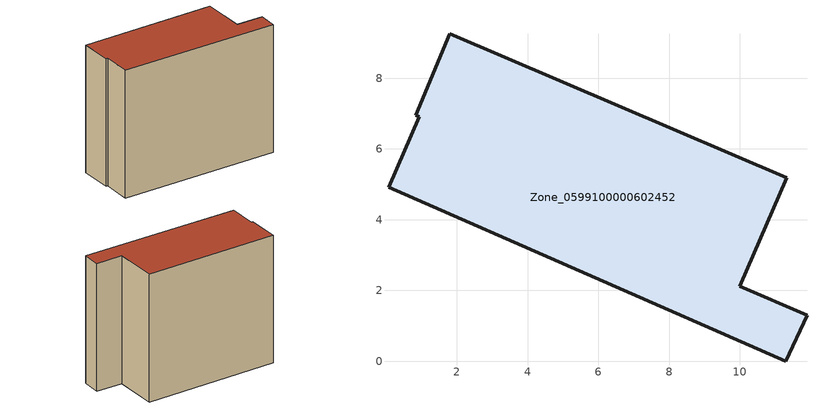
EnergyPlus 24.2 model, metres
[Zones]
Zone_0599100000602452
 floor ground (C_G): 10,2.12 11.9,1.3 11.3,0 0.07,4.92 0.94,6.91 0.84,6.95 1.8,9.25 11.32,5.19 z0
 wall outside (C_F): 0.07,4.92 11.3,0 11.9,1.3 10,2.12 11.32,5.19 1.8,9.25 0.84,6.95 0.94,6.91 0.07,4.92 z0:9.89
 roof outside (C_R): 11.32,5.19 1.8,9.25 0.84,6.95 0.94,6.91 0.07,4.92 11.3,0 11.9,1.3 10,2.12 z9.89
[BUILDING]
Pand.0599100000602452: North Axis=0; Terrain=City; Loads Convergence Tolerance Value=0.04; Temperature Convergence Tolerance Value=0.4; Solar Distribution=FullExterior; Maximum Number of Warmup Days=25; Minimum Number of Warmup Days=1
[Site:Location]
Rotterdam.The.Hague.AP_ZH_NLD Design_Conditions: Latitude=51.96; Longitude=4.45; Time Zone=1; Elevation=-4.5
[SITE:GROUNDTEMPERATURE:BUILDINGSURFACE]
18, 18, 18, 18, 18, 18, 18, 18, 18, 18, 18, 18
[MATERIAL] Thermal Absorptance=0.9; Solar Absorptance=0.7; Visible Absorptance=0.7
Name | Roughness | Thickness | Conductivity | Density | Specific Heat
G.TI.1946 | MediumSmooth | 0.15 | 1 | 540 | 1210
F.TI.1946 | Rough | 0.3 | 0.857143 | 1920 | 840
R.TI.1946 | MediumRough | 0.2 | 0.1 | 1500 | 1000
[CONSTRUCTION]
C_G: G.TI.1946
C_F: F.TI.1946
C_R: R.TI.1946
[ZONE]
Zone_0599100000602452: Type=1; Multiplier=1; Ceiling Height=Autocalculate; Volume=Autocalculate; Floor Area=autocalculate; Part of Total Floor Area=Yes
[ZONEINFILTRATION:DESIGNFLOWRATE]
Infil_Zone_0599100000602452: Zone or ZoneList or Space or SpaceList=Zone_0599100000602452; Schedule=AlwaysOn; Design Flow Rate Calculation Method=Flow/Area; Flow Rate per Floor Area=0.003; Constant Term Coefficient=1; Temperature Term Coefficient=0; Velocity Term Coefficient=0; Velocity Squared Term Coefficient=0
[HVACTEMPLATE:ZONE:IDEALLOADSAIRSYSTEM]
Zone_0599100000602452: Maximum Heating Supply Air Temperature=50; Minimum Cooling Supply Air Temperature=13; Maximum Heating Supply Air Humidity Ratio=0.0156; Minimum Cooling Supply Air Humidity Ratio=0.0077; Heating Limit=NoLimit; Cooling Limit=NoLimit; Dehumidification Control Type=ConstantSensibleHeatRatio; Cooling Sensible Heat Ratio=0.7; Dehumidification Setpoint=60; Humidification Control Type=None; Humidification Setpoint=30; Outdoor Air Method=None; Outdoor Air Flow Rate per Person=0.00944; Outdoor Air Flow Rate per Zone Floor Area=0; Outdoor Air Flow Rate per Zone=0; Demand Controlled Ventilation Type=None; Outdoor Air Economizer Type=NoEconomizer; Heat Recovery Type=None; Sensible Heat Recovery Effectiveness=0.7; Latent Heat Recovery Effectiveness=0.65
[ZONECONTROL:THERMOSTAT]
ThermostatControl_Zone_0599100000602452: Zone or ZoneList=Zone_0599100000602452; Control Type Schedule=DualSetpointControlType; Control 1=Thermostat_Zone_0599100000602452; Temperature Difference Between Cutout And Setpoint=0
[THERMOSTATSETPOINT:DUALSETPOINT]
Thermostat_Zone_0599100000602452: Heating Setpoint Temperature Schedule=HeatingSetpoint_Zone_0599100000602452; Cooling Setpoint Temperature Schedule=CoolingSetpoint_Zone_0599100000602452
[SCHEDULE:COMPACT]
HeatingSetpoint_Zone_0599100000602452: Through: 12/31, For: AllDays, Until: 24:00, 21
CoolingSetpoint_Zone_0599100000602452: Through: 12/31, For: AllDays, Until: 24:00, 24
DualSetpointControlType: Through: 12/31, For: AllDays, Until: 24:00, 4
AlwaysOn: Through: 12/31, For: AllDays, Until: 24:00, 1
